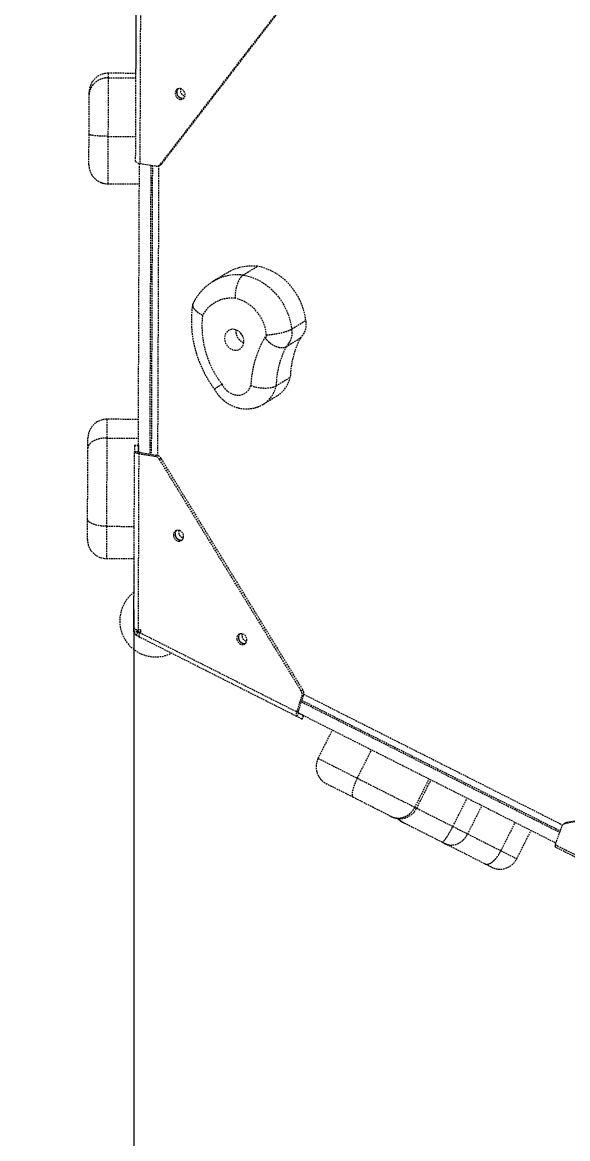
# Model space of a CAD drawing. Header units: millimetres. Extents: x -4077 to 3684, y -3420 to 2611.
# Drawn here: x -1797 to -1365, y -407 to 476 of the extents above; entities that cross this region are included whole.
import ezdxf

# ---------------------------------------------------------------- set-up
doc = ezdxf.new("R2010")
doc.units = ezdxf.units.MM
doc.linetypes.add('HIDDEN', pattern=[1.905, 1.27, -0.635])
for name, color, linetype in [('DIKOM_ОБЪЕКТ', 7, 'Continuous'), ('DIKOM_РАЗМЕР_ЗОНА', 7, 'Continuous'), ('DIKOM_РАЗМЕР_ОБЪЕКТА', 7, 'Continuous')]:
    doc.layers.add(name, color=color, linetype=linetype)
doc.styles.add('style1', font='arialbd.ttf', dxfattribs={"width": 0.8})
doc.dimstyles.new('1-50', dxfattribs={"dimtxt": 300, "dimasz": 200, "dimexe": 100, "dimexo": 0, "dimgap": 100, "dimtad": 1, "dimtxsty": 'style1', "dimcen": 200, "dimclrd": 7, "dimclre": 7, "dimclrt": 7, "dimadec": 1, "dimazin": 2, "dimtfac": 1, "dimtmove": 0, "dimatfit": 2, "dimfxl": 0, "dimlwd": 25, "dimlwe": 18, "dimarcsym": 0})

# ---------------------------------------------------------------- blocks, each defined once
blk = doc.blocks.new('*D0')
at = {"layer": 'Defpoints', "color": 0, "transparency": 16777216}
for p in [(223.24, 1107.53), (-2045.08, -653.43), (871.98, -653.43)]:
    blk.add_point(p, dxfattribs=at)
at = {"layer": 'DIKOM_РАЗМЕР_ОБЪЕКТА', "color": 7, "lineweight": 18, "transparency": 16777216}
for p, q in [((223.24, 1107.53), (-2145.08, 1107.53)), ((871.98, -653.43), (-2145.08, -653.43))]:
    blk.add_line(p, q, dxfattribs=at)
at = {"layer": 'DIKOM_РАЗМЕР_ОБЪЕКТА', "color": 7, "lineweight": 25, "transparency": 16777216}
blk.add_line((-2045.08, 907.53), (-2045.08, -453.43), dxfattribs=at)
at = {"layer": 'DIKOM_РАЗМЕР_ОБЪЕКТА', "color": 7, "transparency": 16777216}
for points in [[(-2078.42, 907.53), (-2011.75, 907.53), (-2045.08, 1107.53)], [(-2078.42, -453.43), (-2011.75, -453.43), (-2045.08, -653.43)]]:
    blk.add_solid(points, dxfattribs=at)
at = {"layer": 'DIKOM_РАЗМЕР_ОБЪЕКТА', "color": 7, "transparency": 16777216, "insert": (-2298.26, 227.05), "char_height": 300, "attachment_point": 5, "rotation": 90, "style": 'style1'}
blk.add_mtext('{\\fArial|b0|i0|c204|p34;1780}', dxfattribs=at)
blk = doc.blocks.new('*D1')
at = {"layer": 'Defpoints', "color": 0, "transparency": 16777216}
for p in [(1340.73, 88.5), (-1708.32, 11.5), (1340.73, -1149.05)]:
    blk.add_point(p, dxfattribs=at)
at = {"layer": 'DIKOM_РАЗМЕР_ОБЪЕКТА', "color": 7, "lineweight": 18, "transparency": 16777216}
for p, q in [((1340.73, 88.5), (1340.73, -1249.05)), ((-1708.32, 11.5), (-1708.32, -1249.05))]:
    blk.add_line(p, q, dxfattribs=at)
at = {"layer": 'DIKOM_РАЗМЕР_ОБЪЕКТА', "color": 7, "lineweight": 25, "transparency": 16777216}
blk.add_line((-1508.32, -1149.05), (1140.73, -1149.05), dxfattribs=at)
at = {"layer": 'DIKOM_РАЗМЕР_ОБЪЕКТА', "color": 7, "transparency": 16777216}
for points in [[(-1508.32, -1115.72), (-1508.32, -1182.39), (-1708.32, -1149.05)], [(1140.73, -1115.72), (1140.73, -1182.39), (1340.73, -1149.05)]]:
    blk.add_solid(points, dxfattribs=at)
at = {"layer": 'DIKOM_РАЗМЕР_ОБЪЕКТА', "color": 7, "transparency": 16777216, "insert": (-183.79, -895.78), "char_height": 300, "attachment_point": 5, "style": 'style1'}
blk.add_mtext('{\\fArial|b0|i0|c204|p34;3050}', dxfattribs=at)
blk = doc.blocks.new('*D2')
at = {"layer": 'Defpoints', "color": 0, "transparency": 16777216}
for p in [(3683.6, 50.11), (-3206.35, -308.67), (3683.6, -3320.17)]:
    blk.add_point(p, dxfattribs=at)
at = {"layer": 'DIKOM_РАЗМЕР_ЗОНА', "color": 7, "lineweight": 18, "transparency": 16777216}
for p, q in [((3683.6, 50.11), (3683.6, -3420.17)), ((-3206.35, -308.67), (-3206.35, -3420.17))]:
    blk.add_line(p, q, dxfattribs=at)
at = {"layer": 'DIKOM_РАЗМЕР_ЗОНА', "color": 7, "lineweight": 25, "transparency": 16777216}
blk.add_line((-3006.35, -3320.17), (3483.6, -3320.17), dxfattribs=at)
at = {"layer": 'DIKOM_РАЗМЕР_ЗОНА', "color": 7, "transparency": 16777216}
for points in [[(-3006.35, -3286.84), (-3006.35, -3353.5), (-3206.35, -3320.17)], [(3483.6, -3286.84), (3483.6, -3353.5), (3683.6, -3320.17)]]:
    blk.add_solid(points, dxfattribs=at)
at = {"layer": 'DIKOM_РАЗМЕР_ЗОНА', "color": 7, "transparency": 16777216, "insert": (474.26, -3067), "char_height": 300, "attachment_point": 5, "style": 'style1'}
blk.add_mtext('{\\fArial|b0|i0|c204|p34;6900}', dxfattribs=at)
blk = doc.blocks.new('*D3')
at = {"layer": 'Defpoints', "color": 0, "transparency": 16777216}
for p in [(-3626.93, 2611.22), (1348.49, 2611.22), (1348.49, -2791.94)]:
    blk.add_point(p, dxfattribs=at)
at = {"layer": 'DIKOM_РАЗМЕР_ЗОНА', "color": 7, "lineweight": 18, "transparency": 16777216}
for p, q in [((1348.49, 2611.22), (-3726.93, 2611.22)), ((1348.49, -2791.94), (-3726.93, -2791.94))]:
    blk.add_line(p, q, dxfattribs=at)
at = {"layer": 'DIKOM_РАЗМЕР_ЗОНА', "color": 7, "lineweight": 25, "transparency": 16777216}
blk.add_line((-3626.93, -2591.94), (-3626.93, 2411.22), dxfattribs=at)
at = {"layer": 'DIKOM_РАЗМЕР_ЗОНА', "color": 7, "transparency": 16777216}
for points in [[(-3660.26, 2411.22), (-3593.59, 2411.22), (-3626.93, 2611.22)], [(-3660.26, -2591.94), (-3593.59, -2591.94), (-3626.93, -2791.94)]]:
    blk.add_solid(points, dxfattribs=at)
at = {"layer": 'DIKOM_РАЗМЕР_ЗОНА', "color": 7, "transparency": 16777216, "insert": (-3880.1, 379.28), "char_height": 300, "attachment_point": 5, "rotation": 90, "style": 'style1'}
blk.add_mtext('{\\fArial|b0|i0|c204|p34;5400}', dxfattribs=at)

msp = doc.modelspace()

# ---------------------------------------------------------------- linework, layer by layer
at = {"layer": 'DIKOM_ОБЪЕКТ', "color": 7, "linetype": 'HIDDEN', "lineweight": 15}
for p, q in [((-1706.705, 436.045), (-1706.328, 535.355)), ((-1706.971, 366.443), (-1706.438, 505.823)), ((-1703.128, 504.152), (-1703.66, 364.771)), ((-1687.218, 364.128), (-1573.711, 511.532)), ((-1685.873, 364.952), (-1572.366, 512.356)), ((-1706.705, 436.045), (-1728.705, 436.128)), ((-1728.719, 432.509), (-1706.719, 432.425)), ((-1728.894, 386.194), (-1706.895, 386.11)), ((-1704.842, 136.599), (-1703.975, 364.825)), ((-1703.66, 364.771), (-1690.841, 362.74)), ((-1694.981, 363.396), (-1695.849, 134.63)), ((-1693.72, 363.197), (-1694.589, 134.431)), ((-1688.746, 362.963), (-1689.617, 133.575)), ((-1688.211, 363.233), (-1686.866, 364.057)), ((-1687.218, 364.128), (-1685.873, 364.952)), ((-1729.037, 348.624), (-1729.037, 348.572)), ((-1729.037, 348.62), (-1704.037, 348.525)), ((-1729.037, 348.572), (-1704.037, 348.477)), ((-1621.735, 276.406), (-1610.528, 283.274)), ((-1634.704, 277.986), (-1645.91, 271.118)), ((-1583.386, 233.583), (-1572.179, 240.45)), ((-1587.688, 219.657), (-1576.482, 226.524)), ((-1595.686, 188.651), (-1584.479, 195.518)), ((-1605.768, 174.139), (-1594.561, 181.006)), ((-1704.745, 162.079), (-1729.745, 162.174)), ((-1729.801, 147.306), (-1704.801, 147.211)), ((-1708.368, -2.743), (-1707.843, 136.639)), ((-1707.825, 141.071), (-1707.843, 136.639)), ((-1707.843, 136.639), (-1704.843, 136.628)), ((-1704.825, 141.059), (-1707.825, 141.071)), ((-1704.824, 141.304), (-1707.824, 141.315)), ((-1704.532, 134.968), (-1705.058, -4.413)), ((-1704.825, 141.059), (-1704.843, 136.628)), ((-1704.532, 134.968), (-1703.188, 135.793)), ((-1704.532, 134.968), (-1691.714, 132.938)), ((-1703.188, 135.793), (-1690.369, 133.762)), ((-1691.714, 132.938), (-1690.369, 133.762)), ((-1686.76, 131.23), (-1688.105, 130.406)), ((-1575.853, -52.759), (-1688.105, 130.406)), ((-1574.508, -51.934), (-1686.76, 131.23)), ((-1730.066, 77.459), (-1708.066, 77.376)), ((-1730.163, 51.939), (-1708.163, 51.856)), ((-1708.307, 14.098), (-1708.163, 51.856)), ((-1708.376, -4.287), (-1708.322, 10.053)), ((-1708.32, 10.053), (-1708.322, 10.053)), ((-1708.307, 14.098), (-1708.305, 14.098)), ((-1708.381, -6.093), (-1708.368, -2.715)), ((-1705.381, -6.104), (-1708.381, -6.093)), ((-1708.375, -4.453), (-1708.376, -4.287)), ((-1708.376, -4.296), (-1708.376, -4.287)), ((-1708.374, -4.287), (-1708.376, -4.287)), ((-1705.329, -6.189), (-1706.68, -8.868)), ((-1705.381, -6.104), (-1705.374, -4.391)), ((-1705.369, -6.101), (-1705.381, -6.104)), ((-1705.363, -4.392), (-1705.369, -6.101)), ((-1705.06, -4.413), (-1705.363, -4.39)), ((-1705.329, -6.189), (-1705.317, -6.186)), ((-1703.798, -6.962), (-1705.329, -6.189)), ((-1703.795, -6.954), (-1705.317, -6.186)), ((-1705.058, -4.413), (-1703.643, -4.335)), ((-1703.832, -6.933), (-1702.965, -5.442)), ((-1702.964, -5.443), (-1703.676, -6.669)), ((-1703.676, -6.669), (-1579.244, -69.467)), ((-1702.962, -5.44), (-1702.965, -5.442)), ((-1703.665, -10.389), (-1706.68, -8.868)), ((-1704.493, -9.971), (-1703.69, -10.377)), ((-1703.69, -10.377), (-1704.493, -9.971)), ((-1704.493, -9.971), (-1704.493, -9.971)), ((-1579.257, -73.176), (-1703.69, -10.377)), ((-1575.853, -52.759), (-1574.508, -51.934)), ((-1579.244, -69.467), (-1575.234, -57.124)), ((-1577.899, -68.643), (-1573.889, -56.299)), ((-1575.603, -61.577), (-1371.127, -164.787)), ((-1573.889, -56.299), (-1575.234, -57.124)), ((-1575.209, -60.363), (-1370.692, -163.594)), ((-1573.714, -55.545), (-1368.684, -159.035)), ((-1577.906, -70.497), (-1579.257, -73.176)), ((-1577.899, -68.643), (-1579.244, -69.467)), ((-1374.235, -173.3), (-1577.929, -70.484)), ((-1573.949, -72.493), (-1577.906, -70.497)), ((-1579.217, -73.196), (-1579.696, -72.954)), ((-1575.3, -75.172), (-1579.257, -73.176)), ((-1575.3, -75.172), (-1573.949, -72.493)), ((-1575.082, -75.282), (-1573.73, -72.604)), ((-1562.397, -106.328), (-1551.132, -84.01)), ((-1531.354, -121.997), (-1520.089, -99.679)), ((-1485.771, -145.006), (-1474.506, -122.687)), ((-1484.287, -145.755), (-1473.021, -123.437)), ((-1183.02, -123.035), (-1365.355, -157.137)), ((-1184.365, -123.859), (-1366.7, -157.961)), ((-1455.639, -160.215), (-1444.374, -137.897)), ((-1443.917, -166.131), (-1432.652, -143.813)), ((-1504.436, -152.387), (-1503.144, -152.964)), ((-1417.554, -179.438), (-1406.289, -157.12)), ((-1366.603, -157.615), (-1367.948, -158.439)), ((-1365.355, -157.137), (-1366.7, -157.961)), ((-1405.007, -185.772), (-1393.742, -163.454)), ((-1369.531, -160.413), (-1374.68, -174.52)), ((-1374.687, -176.433), (-1373.916, -174.906)), ((-1249.903, -239.428), (-1374.687, -176.433)), ((-1374.68, -174.52), (-1249.895, -237.515))]:
    msp.add_line(p, q, dxfattribs=at)
at = {"layer": 'DIKOM_ОБЪЕКТ', "color": 7, "linetype": 'HIDDEN', "lineweight": 15, "flags": 128}
for points in [[(-1728.705, 436.128), (-1728.705, 436.108), (-1728.706, 435.787), (-1728.709, 435.078), (-1728.713, 433.983), (-1728.719, 432.509)], [(-1728.719, 432.509), (-1728.729, 429.876), (-1728.74, 426.927), (-1728.752, 423.685), (-1728.765, 420.177), (-1728.78, 416.429), (-1728.795, 412.473), (-1728.81, 408.339), (-1728.827, 404.06), (-1728.843, 399.671), (-1728.86, 395.207), (-1728.877, 390.702), (-1728.894, 386.194)], [(-1743.888, 387.935), (-1743.874, 391.486), (-1743.861, 395.025), (-1743.848, 398.516), (-1743.835, 401.925), (-1743.822, 405.216), (-1743.81, 408.359), (-1743.799, 411.321), (-1743.789, 414.072), (-1743.779, 416.585), (-1743.771, 418.836)], [(-1743.771, 418.836), (-1743.766, 419.954), (-1743.763, 420.717), (-1743.762, 421.118), (-1743.762, 421.185)], [(-1673.647, 423.756), (-1674.557, 423.158), (-1675.236, 422.28), (-1675.627, 421.195), (-1675.699, 419.99), (-1675.446, 418.762), (-1674.889, 417.611), (-1674.072, 416.631), (-1673.063, 415.9), (-1671.942, 415.478), (-1670.801, 415.4), (-1669.731, 415.671), (-1668.821, 416.269), (-1668.142, 417.146), (-1667.751, 418.232), (-1667.679, 419.437), (-1667.932, 420.665), (-1668.489, 421.815), (-1669.306, 422.796), (-1670.315, 423.526), (-1671.436, 423.948), (-1672.577, 424.027), (-1673.647, 423.756)], [(-1668.716, 416.371), (-1669.456, 416.224), (-1670.597, 416.303), (-1671.718, 416.724), (-1672.728, 417.455), (-1673.544, 418.435), (-1674.101, 419.586), (-1674.354, 420.814), (-1674.282, 422.019), (-1673.891, 423.104), (-1673.317, 423.88)], [(-1743.98, 363.677), (-1743.98, 363.738), (-1743.978, 364.128), (-1743.975, 364.875), (-1743.971, 365.969), (-1743.966, 367.397), (-1743.959, 369.141), (-1743.952, 371.179), (-1743.943, 373.486), (-1743.933, 376.032), (-1743.923, 378.785), (-1743.912, 381.712), (-1743.9, 384.775), (-1743.888, 387.935)], [(-1728.894, 386.194), (-1728.909, 382.319), (-1728.923, 378.528), (-1728.937, 374.849), (-1728.951, 371.313), (-1728.964, 367.948), (-1728.976, 364.781), (-1728.987, 361.839), (-1728.997, 359.144), (-1729.006, 356.719), (-1729.014, 354.583), (-1729.021, 352.753), (-1729.027, 351.244), (-1729.032, 350.069), (-1729.035, 349.236), (-1729.037, 348.753), (-1729.037, 348.62)], [(-1743.98, 363.628), (-1743.98, 363.633), (-1743.98, 363.677)], [(-1706.971, 366.443), (-1706.914, 366.187), (-1706.744, 365.935), (-1706.464, 365.693), (-1706.078, 365.464), (-1705.595, 365.254), (-1705.024, 365.066), (-1704.374, 364.904), (-1703.66, 364.771)], [(-1572.179, 240.45), (-1572.746, 244.242), (-1573.624, 248.014), (-1574.804, 251.733), (-1576.278, 255.371), (-1578.033, 258.897), (-1580.056, 262.284), (-1582.33, 265.503), (-1584.837, 268.53), (-1587.556, 271.339), (-1590.466, 273.908), (-1593.543, 276.217), (-1596.762, 278.245), (-1600.098, 279.978), (-1603.522, 281.401), (-1607.009, 282.502), (-1610.528, 283.274)], [(-1621.735, 276.406), (-1618.215, 275.635), (-1614.729, 274.533), (-1611.304, 273.111), (-1607.969, 271.378), (-1604.75, 269.349), (-1601.673, 267.041), (-1598.763, 264.472), (-1596.043, 261.663), (-1593.537, 258.636), (-1591.263, 255.416), (-1589.24, 252.03), (-1587.484, 248.503), (-1586.01, 244.866), (-1584.83, 241.146), (-1583.953, 237.375), (-1583.386, 233.583)], [(-1603.337, 228.875), (-1603.733, 231.988), (-1604.448, 235.083), (-1605.471, 238.122), (-1606.79, 241.067), (-1608.39, 243.88), (-1610.249, 246.528), (-1612.344, 248.975), (-1614.649, 251.192), (-1617.135, 253.151), (-1619.771, 254.827), (-1622.524, 256.2), (-1625.36, 257.252), (-1628.242, 257.969)], [(-1628.466, 216.902), (-1626.923, 216.914), (-1625.46, 217.263), (-1624.134, 217.936), (-1623.002, 218.904), (-1622.109, 220.129), (-1621.492, 221.559), (-1621.176, 223.137), (-1621.174, 224.798), (-1621.487, 226.474), (-1622.1, 228.096), (-1622.99, 229.597), (-1624.12, 230.917), (-1625.443, 232.001), (-1626.905, 232.805), (-1628.447, 233.297), (-1630.006, 233.455), (-1631.517, 233.273), (-1632.919, 232.759), (-1634.154, 231.934), (-1635.171, 230.832), (-1635.93, 229.498), (-1636.399, 227.986), (-1636.559, 226.358), (-1636.403, 224.681), (-1635.938, 223.024), (-1635.182, 221.454), (-1634.167, 220.036), (-1632.934, 218.828), (-1631.534, 217.879), (-1630.024, 217.228), (-1628.466, 216.902)], [(-1638.585, 189.95), (-1637.431, 187.941), (-1636.008, 186.118), (-1634.357, 184.531), (-1632.522, 183.225), (-1630.554, 182.234), (-1628.505, 181.585), (-1626.434, 181.297), (-1624.396, 181.378), (-1622.446, 181.825), (-1620.639, 182.625), (-1619.024, 183.758), (-1617.645, 185.191), (-1616.54, 186.887), (-1615.74, 188.797)], [(-1729.745, 162.174), (-1729.745, 162.118), (-1729.746, 161.741), (-1729.749, 161.012), (-1729.753, 159.939), (-1729.759, 158.537), (-1729.765, 156.821), (-1729.773, 154.814), (-1729.781, 152.54), (-1729.791, 150.027), (-1729.801, 147.306)], [(-1744.832, 139.193), (-1744.824, 141.201), (-1744.818, 142.99), (-1744.812, 144.512), (-1744.807, 145.725), (-1744.804, 146.596), (-1744.802, 147.1), (-1744.802, 147.231)], [(-1729.801, 147.306), (-1729.819, 142.691), (-1729.837, 137.86), (-1729.856, 132.836), (-1729.876, 127.642), (-1729.896, 122.302), (-1729.917, 116.842), (-1729.938, 111.287), (-1729.959, 105.664), (-1729.981, 100), (-1730.002, 94.32), (-1730.024, 88.653), (-1730.045, 83.023), (-1730.066, 77.459)], [(-1745.045, 83.189), (-1745.026, 88.077), (-1745.007, 93.012), (-1744.989, 97.968), (-1744.97, 102.918), (-1744.951, 107.835), (-1744.933, 112.694), (-1744.914, 117.468), (-1744.897, 122.132), (-1744.88, 126.66), (-1744.863, 131.028), (-1744.847, 135.213), (-1744.832, 139.193)], [(-1704.532, 134.968), (-1705.247, 135.101), (-1705.896, 135.263), (-1706.467, 135.451), (-1706.951, 135.661), (-1707.336, 135.89), (-1707.617, 136.132), (-1707.787, 136.383), (-1707.843, 136.639)], [(-1703.188, 135.793), (-1703.545, 135.859), (-1703.869, 135.94), (-1704.155, 136.034), (-1704.397, 136.139), (-1704.59, 136.253), (-1704.73, 136.374), (-1704.815, 136.5), (-1704.843, 136.628)], [(-1704.827, 140.349), (-1704.826, 140.666), (-1704.825, 140.923), (-1704.825, 141.116), (-1704.824, 141.242), (-1704.824, 141.3), (-1704.824, 141.289), (-1704.824, 141.208), (-1704.825, 141.059)], [(-1745.106, 66.996), (-1745.105, 67.158), (-1745.104, 67.673), (-1745.1, 68.536), (-1745.096, 69.738), (-1745.09, 71.268), (-1745.083, 73.11), (-1745.075, 75.246), (-1745.066, 77.654), (-1745.056, 80.311), (-1745.045, 83.189)], [(-1730.066, 77.459), (-1730.081, 73.643), (-1730.094, 70.057), (-1730.107, 66.729), (-1730.119, 63.686), (-1730.129, 60.952), (-1730.138, 58.549), (-1730.146, 56.496), (-1730.152, 54.809), (-1730.157, 53.502), (-1730.161, 52.585), (-1730.163, 52.066), (-1730.163, 51.939)], [(-1676.963, 69.752), (-1676.585, 68.544), (-1675.917, 67.45), (-1675.015, 66.562), (-1673.95, 65.949), (-1672.81, 65.662), (-1671.686, 65.724), (-1670.671, 66.13), (-1669.845, 66.847), (-1669.276, 67.818), (-1669.011, 68.962), (-1669.07, 70.188), (-1669.448, 71.397), (-1670.116, 72.49), (-1671.018, 73.379), (-1672.083, 73.992), (-1673.223, 74.279), (-1674.347, 74.217), (-1675.362, 73.811), (-1676.188, 73.093), (-1676.757, 72.123), (-1677.022, 70.978), (-1676.963, 69.752)], [(-1708.322, 10.053), (-1708.32, 10.641), (-1708.318, 11.22), (-1708.315, 11.784), (-1708.313, 12.323), (-1708.311, 12.831), (-1708.31, 13.3), (-1708.308, 13.725), (-1708.307, 14.098)], [(-1626.801, -12.099), (-1626.422, -13.308), (-1625.754, -14.401), (-1624.852, -15.29), (-1623.787, -15.903), (-1622.647, -16.19), (-1621.524, -16.128), (-1620.508, -15.722), (-1619.682, -15.004), (-1619.114, -14.034), (-1618.848, -12.889), (-1618.907, -11.663), (-1619.285, -10.454), (-1619.953, -9.361), (-1620.856, -8.473), (-1621.92, -7.86), (-1623.06, -7.573), (-1624.184, -7.635), (-1625.199, -8.041), (-1626.025, -8.758), (-1626.594, -9.728), (-1626.859, -10.873), (-1626.801, -12.099)], [(-1579.257, -73.176), (-1579.46, -73.009), (-1579.607, -72.744), (-1579.695, -72.384), (-1579.724, -71.937), (-1579.692, -71.411), (-1579.6, -70.816), (-1579.449, -70.164), (-1579.244, -69.467)], [(-1577.906, -70.497), (-1578.007, -70.414), (-1578.08, -70.281), (-1578.125, -70.101), (-1578.139, -69.878), (-1578.123, -69.615), (-1578.077, -69.318), (-1578.002, -68.992), (-1577.899, -68.643)], [(-1575.082, -75.282), (-1575.096, -75.275), (-1575.168, -75.239), (-1575.3, -75.172)], [(-1573.949, -72.493), (-1573.816, -72.56), (-1573.744, -72.597), (-1573.734, -72.602), (-1573.785, -72.576), (-1573.898, -72.519), (-1574.07, -72.432), (-1574.299, -72.316), (-1574.583, -72.173)], [(-1562.397, -106.328), (-1561.407, -106.828), (-1560.072, -107.502), (-1558.405, -108.344), (-1556.416, -109.347), (-1554.124, -110.504), (-1551.545, -111.806), (-1548.701, -113.241), (-1545.614, -114.799), (-1542.309, -116.468), (-1538.812, -118.233), (-1535.15, -120.081), (-1531.354, -121.997)], [(-1531.354, -121.997), (-1527.892, -123.745), (-1524.386, -125.514), (-1520.865, -127.292), (-1517.356, -129.063), (-1513.887, -130.814), (-1510.488, -132.53), (-1507.184, -134.197), (-1504.004, -135.802), (-1500.973, -137.332), (-1498.114, -138.775), (-1495.452, -140.119), (-1493.007, -141.353), (-1490.8, -142.467), (-1488.848, -143.452), (-1487.167, -144.301), (-1485.771, -145.006)], [(-1534.638, -137.142), (-1537.605, -135.645), (-1540.447, -134.21), (-1543.134, -132.854), (-1545.639, -131.589), (-1547.938, -130.429), (-1550.008, -129.384), (-1551.828, -128.465), (-1553.38, -127.682), (-1554.648, -127.042), (-1555.62, -126.552)], [(-1504.742, -152.232), (-1505.823, -151.687), (-1507.197, -150.993), (-1508.847, -150.16), (-1510.752, -149.199), (-1512.888, -148.121), (-1515.228, -146.94), (-1517.743, -145.67), (-1520.401, -144.328), (-1523.17, -142.931), (-1526.013, -141.496), (-1528.897, -140.04), (-1531.784, -138.583), (-1534.638, -137.142)], [(-1485.771, -145.006), (-1485.058, -145.365), (-1484.573, -145.61), (-1484.322, -145.737), (-1484.287, -145.755)], [(-1484.287, -145.755), (-1482.84, -146.485), (-1479.717, -148.061), (-1476.461, -149.705), (-1473.097, -151.403), (-1469.654, -153.141), (-1466.158, -154.905), (-1462.638, -156.682), (-1459.122, -158.457), (-1455.639, -160.215)], [(-1504.436, -152.387), (-1504.459, -152.375), (-1504.563, -152.323), (-1504.742, -152.232)], [(-1494.237, -157.535), (-1494.856, -157.222), (-1495.162, -157.068), (-1495.197, -157.05)], [(-1464.084, -172.755), (-1466.931, -171.318), (-1469.816, -169.862), (-1472.701, -168.405), (-1475.553, -166.966), (-1478.334, -165.562), (-1481.009, -164.212), (-1483.546, -162.931), (-1485.912, -161.737), (-1488.077, -160.644), (-1490.015, -159.666), (-1491.701, -158.815), (-1493.115, -158.101), (-1494.237, -157.535)], [(-1455.639, -160.215), (-1453.792, -161.147), (-1452, -162.052), (-1450.291, -162.914), (-1448.695, -163.72), (-1447.237, -164.456), (-1445.941, -165.11), (-1444.828, -165.671), (-1443.917, -166.131)], [(-1443.917, -166.131), (-1441.072, -167.567), (-1438.078, -169.079), (-1434.946, -170.66), (-1431.684, -172.306), (-1428.303, -174.013), (-1424.813, -175.774), (-1421.227, -177.584), (-1417.554, -179.438)], [(-1462.65, -173.478), (-1462.665, -173.471), (-1462.756, -173.425), (-1462.926, -173.339), (-1463.161, -173.221), (-1463.446, -173.077), (-1463.761, -172.918), (-1464.084, -172.755)], [(-1430.353, -189.781), (-1434.925, -187.473), (-1439.377, -185.226), (-1443.693, -183.047), (-1447.859, -180.944), (-1451.86, -178.925), (-1455.681, -176.996), (-1459.31, -175.164), (-1462.734, -173.436)], [(-1417.554, -179.438), (-1415.176, -180.638), (-1412.992, -181.741), (-1411.029, -182.732), (-1409.311, -183.599), (-1407.859, -184.332), (-1406.691, -184.921), (-1405.822, -185.36), (-1405.262, -185.643), (-1405.018, -185.766), (-1405.007, -185.772)], [(-1425.157, -192.403), (-1425.244, -192.359), (-1425.657, -192.151), (-1426.399, -191.776), (-1427.45, -191.246), (-1428.78, -190.575), (-1430.353, -189.781)]]:
    msp.add_lwpolyline(points, dxfattribs=at)
at = {"layer": 'DIKOM_ОБЪЕКТ', "color": 7, "linetype": 'HIDDEN', "lineweight": 15}
for centre, radius, start, end in [((-1728.762, 421.128), 15, 89.782526, 179.782526), ((-1669.706, 420.94), 4.671, 177.094221, 282.30848), ((-1670.567, 421.257), 3.806, 136.504937, 181.212838), ((-1667.061, 422.554), 4.502, 162.239656, 260.840396), ((-1728.98, 363.62), 15, 179.782526, 269.782526), ((-1728.98, 363.571), 15, 179.782526, 269.782526), ((-1690.177, 366.431), 3.75, 259.798882, 322.102123), ((-1688.789, 367.187), 3.674, 301.564847, 322.52678), ((-1614.866, 245.199), 38.321, 83.500421, 121.175927), ((-1626.003, 238.011), 38.632, 83.657312, 121.004808), ((-1630.915, 231.612), 26.492, 84.209256, 150.58215), ((-1579.145, 236.206), 75.318, 173.582563, 217.889936), ((-1586.229, 237.164), 14.429, 312.494001, 13.164903), ((-1617.896, 231.871), 9.684, 173.075331, 249.924669), ((-1618.763, 231.34), 4.907, 191.930132, 231.069868), ((-1597.435, 230.296), 14.429, 312.494166, 13.164738), ((-1532.893, 185.359), 82.918, 149.739435, 177.623386), ((-1604.316, 228.275), 1.148, 260.125195, 31.51521), ((-1513.789, 193.82), 70.71, 152.450538, 178.623561), ((-1524.996, 186.953), 70.71, 152.45049, 178.623609), ((-1606.748, 200.231), 22.762, 302.37163, 348.051934), ((-1617.728, 193.205), 22.508, 302.299341, 348.327906), ((-1729.802, 147.174), 15, 89.782526, 179.782526), ((-1633.457, 140.873), 74.368, 179.659259, 179.847776), ((-1692.689, 127.712), 5.316, 30.439222, 79.430531), ((-1691.344, 128.536), 5.316, 30.439222, 79.430531), ((-1671.046, 71.2), 4.668, 177.07102, 282.601015), ((-1671.752, 71.432), 3.96, 136.926431, 192.483467), ((-1671.901, 71.518), 3.808, 136.753539, 181.205555), ((-1668.395, 72.818), 4.503, 162.300919, 260.939081), ((-1730.106, 66.939), 15, 179.782526, 269.782526), ((-1671.003, 71.183), 4.655, 187.492422, 281.895742), ((-1691.087, 2.537), 28.501, 127.058514, 296.082085), ((-1702.376, -4.31), 6, 197.294967, 225.874403), ((-1702.376, -4.31), 3, 185.26914, 243.221733), ((-1621.589, -10.419), 3.96, 136.925621, 192.484277), ((-1621.738, -10.333), 3.808, 136.753457, 181.205519), ((-1618.232, -9.034), 4.503, 162.300399, 260.9396), ((-1620.883, -10.652), 4.668, 177.071073, 282.600944), ((-1620.84, -10.668), 4.655, 187.492414, 281.895726), ((-1580.333, -55.62), 5.316, 343.573533, 32.56567), ((-1578.989, -54.796), 5.317, 343.575764, 32.563438), ((-1497.677, -138.996), 15, 254.206671, 333.217474), ((-1488.438, -143.659), 15, 223.036265, 243.217474), ((-1366, -161.63), 3.735, 100.808391, 160.991519), ((-1364.687, -160.752), 3.675, 100.47289, 121.423737), ((-1455.891, -160.088), 15, 243.217474, 248.514882), ((-1370.625, -175.401), 3.962, 168.452329, 190.298973), ((-1418.398, -179.013), 15, 243.217474, 333.217474)]:
    msp.add_arc(centre, radius, start, end, dxfattribs=at)
for centre, major_axis, ratio, start_param, end_param in [((-1703.645, -5.099), (0.685, 0.42), 0.9341396, 5.2358837, 7.3302788), ((-1703.647, -5.098), (0.685, 0.419), 0.9341131, 5.2362204, 6.805829)]:
    msp.add_ellipse(centre, major_axis=major_axis, ratio=ratio, start_param=start_param, end_param=end_param, dxfattribs=at)
for points, knots in [([(-1728.719, 432.509), (-1729.543, 432.476), (-1731.217, 432.409), (-1733.648, 431.83), (-1735.961, 430.908), (-1738.053, 429.652), (-1739.904, 428.085), (-1741.433, 426.269), (-1742.621, 424.226), (-1743.519, 421.761), (-1743.766, 419.914), (-1743.771, 418.848), (-1743.771, 418.836)], [0, 0, 0, 0, 0.1043099, 0.2116563, 0.3159657, 0.4232767, 0.5279857, 0.635677, 0.7413937, 0.8501007, 0.9982855, 1, 1, 1, 1]), ([(-1728.894, 386.194), (-1729.725, 386.201), (-1731.411, 386.217), (-1733.858, 386.299), (-1736.185, 386.423), (-1738.285, 386.589), (-1740.137, 386.792), (-1741.654, 387.024), (-1742.822, 387.283), (-1743.662, 387.584), (-1743.886, 387.807), (-1743.888, 387.932), (-1743.888, 387.935)], [0, 0, 0, 0, 0.1057746, 0.2146156, 0.3203873, 0.4292272, 0.5350208, 0.6438804, 0.7497282, 0.8586439, 0.9966451, 1, 1, 1, 1]), ([(-1621.735, 276.406), (-1622.107, 276.14), (-1622.861, 275.599), (-1623.948, 274.304), (-1624.976, 272.677), (-1625.897, 270.76), (-1626.702, 268.58), (-1627.353, 266.235), (-1627.844, 263.751), (-1628.183, 260.993), (-1628.257, 259.052), (-1628.242, 257.994), (-1628.242, 257.969)], [0, 0, 0, 0, 0.1057715, 0.2146139, 0.3203877, 0.4292278, 0.5350208, 0.6438796, 0.749729, 0.8586441, 0.9966452, 1, 1, 1, 1]), ([(-1645.897, 271.117), (-1645.951, 271.088), (-1647.049, 270.476), (-1649.041, 269.032), (-1651.835, 266.781), (-1654.404, 264.262), (-1656.761, 261.529), (-1658.877, 258.584), (-1660.454, 255.983), (-1661.273, 254.342), (-1661.548, 253.793)], [0, 0, 0, 0, 0.0078029, 0.1601527, 0.3123682, 0.4645911, 0.6169845, 0.7697008, 0.9228742, 1, 1, 1, 1]), ([(-1661.79, 253.029), (-1661.904, 252.308), (-1662.268, 249.992), (-1662.657, 246.021), (-1662.866, 241.114), (-1662.777, 236.164), (-1662.399, 231.192), (-1661.729, 226.217), (-1660.773, 221.259), (-1659.532, 216.336), (-1658.013, 211.468), (-1656.221, 206.674), (-1654.162, 201.972), (-1651.847, 197.379), (-1649.273, 192.92), (-1646.847, 189.133), (-1645.194, 186.905), (-1644.563, 186.054)], [0, 0, 0, 0, 0.0318868, 0.1024996, 0.1731882, 0.2440003, 0.3149193, 0.3859292, 0.4570155, 0.5281659, 0.5993685, 0.6706143, 0.7418958, 0.8132065, 0.8845411, 0.9558955, 1, 1, 1, 1]), ([(-1661.516, 253.776), (-1661.574, 253.687), (-1661.828, 253.296), (-1661.879, 252.458), (-1661.652, 251.305), (-1660.991, 250.06), (-1659.962, 248.788), (-1658.564, 247.5), (-1656.639, 246.088), (-1655.005, 245.141), (-1654.002, 244.63), (-1653.991, 244.624)], [0, 0, 0, 0, 0.0378873, 0.1651895, 0.2961531, 0.4239422, 0.555372, 0.6843918, 0.8170606, 0.9979049, 1, 1, 1, 1]), ([(-1603.337, 228.875), (-1603.326, 228.877), (-1602.357, 229.021), (-1600.535, 229.187), (-1597.805, 229.532), (-1595.308, 229.917), (-1592.825, 230.389), (-1590.471, 230.931), (-1588.268, 231.541), (-1586.327, 232.193), (-1584.635, 232.883), (-1583.806, 233.347), (-1583.386, 233.583)], [0, 0, 0, 0, 0.0016816, 0.1432318, 0.2488643, 0.3575566, 0.4631163, 0.5717332, 0.6772692, 0.7858666, 0.8914011, 1, 1, 1, 1]), ([(-1604.513, 227.144), (-1604.509, 227.136), (-1604.234, 226.549), (-1603.483, 225.451), (-1602.038, 223.88), (-1600.253, 222.382), (-1598.229, 221.063), (-1596.153, 220.031), (-1594.138, 219.318), (-1592.209, 218.913), (-1590.466, 218.835), (-1588.904, 219.052), (-1588.097, 219.453), (-1587.688, 219.657)], [0, 0, 0, 0, 0.00107892, 0.08125529, 0.16437481, 0.26822312, 0.37511059, 0.47806899, 0.58395617, 0.68648518, 0.79195746, 0.89448487, 1, 1, 1, 1]), ([(-1644.589, 186.044), (-1644.582, 186.03), (-1644.111, 185.105), (-1642.977, 183.369), (-1641.123, 180.91), (-1639.014, 178.658), (-1636.699, 176.626), (-1634.196, 174.843), (-1631.536, 173.333), (-1628.75, 172.116), (-1625.871, 171.208), (-1622.936, 170.622), (-1619.983, 170.362), (-1617.047, 170.431), (-1614.167, 170.825), (-1611.37, 171.527), (-1608.706, 172.555), (-1606.809, 173.46), (-1605.865, 174.1), (-1605.703, 174.209)], [0, 0, 0, 0, 0.0009785, 0.0674714, 0.1341389, 0.2009451, 0.2678373, 0.3347481, 0.401593, 0.4682737, 0.5346857, 0.600731, 0.6663279, 0.7314243, 0.796, 0.8600697, 0.9236778, 0.9868972, 1, 1, 1, 1]), ([(-1644.55, 186.064), (-1644.551, 186.072), (-1644.555, 186.092), (-1644.143, 186.387), (-1643.393, 186.896), (-1642.291, 187.617), (-1640.752, 188.603), (-1639.415, 189.439), (-1638.597, 189.942), (-1638.585, 189.95)], [0, 0, 0, 0, 0.11762246, 0.28024956, 0.44756329, 0.61060484, 0.778342, 0.99668205, 1, 1, 1, 1]), ([(-1615.74, 188.797), (-1615.725, 188.792), (-1614.722, 188.439), (-1612.874, 187.906), (-1610.115, 187.36), (-1607.608, 187.042), (-1605.119, 186.898), (-1602.764, 186.929), (-1600.562, 187.129), (-1598.623, 187.487), (-1596.932, 187.988), (-1596.105, 188.428), (-1595.686, 188.651)], [0, 0, 0, 0, 0.0020437, 0.1451468, 0.2509372, 0.3597589, 0.4650847, 0.5734332, 0.6785548, 0.7867075, 0.8918312, 1, 1, 1, 1]), ([(-1729.801, 147.306), (-1730.631, 147.287), (-1732.314, 147.249), (-1734.758, 146.899), (-1737.083, 146.34), (-1739.183, 145.578), (-1741.037, 144.627), (-1742.56, 143.532), (-1743.736, 142.306), (-1744.597, 140.864), (-1744.829, 139.8), (-1744.832, 139.202), (-1744.832, 139.193)], [0, 0, 0, 0, 0.1053845, 0.2138301, 0.319213, 0.4276506, 0.533137, 0.6416637, 0.7474219, 0.8562228, 0.9978493, 1, 1, 1, 1]), ([(-1730.066, 77.459), (-1730.891, 77.477), (-1732.564, 77.513), (-1734.992, 77.762), (-1737.3, 78.15), (-1739.386, 78.673), (-1741.228, 79.325), (-1742.747, 80.08), (-1743.925, 80.93), (-1744.809, 81.959), (-1745.046, 82.734), (-1745.045, 83.184), (-1745.045, 83.189)], [0, 0, 0, 0, 0.1043104, 0.2116554, 0.3159639, 0.4232779, 0.527986, 0.635677, 0.7413941, 0.8501008, 0.9982862, 1, 1, 1, 1]), ([(-1708.368, -2.743), (-1708.318, -3.01), (-1708.225, -3.498), (-1707.522, -4.049), (-1706.512, -4.37), (-1705.567, -4.398), (-1705.058, -4.413)], [0, 0, 0, 0, 0.2731888, 0.500018, 0.7304047, 1, 1, 1, 1]), ([(-1708.106, -6.094), (-1707.928, -6.564), (-1707.572, -7.504), (-1706.894, -8.247), (-1706.555, -8.618)], [0, 0, 0, 0, 0.4997344, 1, 1, 1, 1]), ([(-1703.676, -6.669), (-1703.893, -7.137), (-1704.291, -7.995), (-1704.469, -9.039), (-1704.304, -9.906), (-1703.905, -10.212), (-1703.69, -10.377)], [0, 0, 0, 0, 0.273191, 0.5000196, 0.7304031, 1, 1, 1, 1]), ([(-1562.397, -106.328), (-1562.733, -107.083), (-1563.415, -108.613), (-1563.93, -111.073), (-1564.056, -113.597), (-1563.752, -116.089), (-1563.033, -118.518), (-1561.925, -120.782), (-1560.438, -122.855), (-1558.403, -124.878), (-1556.685, -126.012), (-1555.632, -126.546), (-1555.62, -126.552)], [0, 0, 0, 0, 0.1043126, 0.2116564, 0.3159649, 0.4232783, 0.527987, 0.6356765, 0.7413941, 0.8501013, 0.9982857, 1, 1, 1, 1]), ([(-1531.354, -121.997), (-1531.719, -122.744), (-1532.46, -124.259), (-1533.411, -126.52), (-1534.22, -128.719), (-1534.84, -130.758), (-1535.269, -132.617), (-1535.485, -134.209), (-1535.486, -135.517), (-1535.252, -136.577), (-1534.899, -137.008), (-1534.644, -137.139), (-1534.638, -137.142)], [0, 0, 0, 0, 0.1057747, 0.2146158, 0.3203874, 0.4292272, 0.535022, 0.6438799, 0.7497294, 0.8586425, 0.9966451, 1, 1, 1, 1]), ([(-1504.742, -152.232), (-1504.732, -152.238), (-1503.86, -152.676), (-1502.177, -153.28), (-1499.628, -153.62), (-1497.276, -153.516), (-1494.921, -152.995), (-1492.674, -152.079), (-1490.556, -150.778), (-1488.675, -149.148), (-1487.018, -147.221), (-1486.191, -145.751), (-1485.771, -145.006)], [0, 0, 0, 0, 0.00168177, 0.14323212, 0.24886343, 0.35755805, 0.46311686, 0.57173472, 0.67727113, 0.78586622, 0.89140236, 1, 1, 1, 1]), ([(-1498.79, -153.812), (-1498.739, -153.886), (-1498.22, -154.642), (-1496.759, -155.97), (-1495.206, -157.044), (-1494.26, -157.523), (-1494.237, -157.535)], [0, 0, 0, 0, 0.0454416, 0.460851, 0.987201, 1, 1, 1, 1]), ([(-1464.084, -172.755), (-1464.084, -172.755), (-1464.049, -172.771), (-1463.757, -172.672), (-1463.085, -172.065), (-1462.296, -171.173), (-1461.354, -169.938), (-1460.308, -168.416), (-1459.171, -166.62), (-1457.999, -164.632), (-1456.8, -162.474), (-1456.03, -160.975), (-1455.639, -160.215)], [0, 0, 0, 0, 0.00168054, 0.14323207, 0.24886445, 0.35755664, 0.46311755, 0.57173551, 0.67727158, 0.78586653, 0.89140321, 1, 1, 1, 1]), ([(-1461.376, -174.029), (-1461.26, -174.081), (-1460.562, -174.392), (-1459.135, -174.749), (-1457.044, -175.008), (-1454.805, -174.828), (-1452.587, -174.238), (-1450.484, -173.263), (-1448.499, -171.918), (-1446.723, -170.263), (-1445.141, -168.329), (-1444.329, -166.871), (-1443.917, -166.131)], [0, 0, 0, 0, 0.0177762, 0.1066395, 0.2176628, 0.3319346, 0.4420098, 0.5552115, 0.6648239, 0.7775859, 0.8871992, 1, 1, 1, 1]), ([(-1430.353, -189.781), (-1430.346, -189.784), (-1429.862, -190.027), (-1428.935, -190.24), (-1427.454, -190.027), (-1426.032, -189.447), (-1424.538, -188.489), (-1423.036, -187.199), (-1421.536, -185.592), (-1420.106, -183.742), (-1418.743, -181.675), (-1417.954, -180.191), (-1417.554, -179.438)], [0, 0, 0, 0, 0.0020447, 0.1451478, 0.2509368, 0.3597589, 0.4650843, 0.5734344, 0.6785528, 0.7867083, 0.8918274, 1, 1, 1, 1])]:
    msp.add_open_spline(points, degree=3, knots=knots, dxfattribs=at)

# ---------------------------------------------------------------- dimensions: what is measured, and where the dimension line sits
at = {"layer": 'DIKOM_РАЗМЕР_ЗОНА'}
dim = msp.add_linear_dim(base=(-3626.927, 2611.221), p1=(1348.49, -2791.939), p2=(1348.49, 2611.221), angle=90, text='{\\fArial|b0|i0|c204|p34;5400}', dimstyle='1-50', dxfattribs=at)
dim.commit()
dim.dimension.update_dxf_attribs({"geometry": '*D3', "text_midpoint": (-3626.927, 379.285), "dimtype": 160})
dim = msp.add_linear_dim(base=(3683.596, -3320.169), p1=(-3206.352, -308.669), p2=(3683.596, 50.109), text='{\\fArial|b0|i0|c204|p34;6900}', dimstyle='1-50', dxfattribs=at)
dim.commit()
dim.dimension.update_dxf_attribs({"geometry": '*D2', "text_midpoint": (474.264, -3320.169), "dimtype": 160})
at = {"layer": 'DIKOM_РАЗМЕР_ОБЪЕКТА'}
dim = msp.add_linear_dim(base=(-2045.084, -653.434), p1=(223.238, 1107.531), p2=(871.98, -653.434), angle=90, text='{\\fArial|b0|i0|c204|p34;1780}', dimstyle='1-50', dxfattribs=at)
dim.commit()
dim.dimension.update_dxf_attribs({"geometry": '*D0', "text_midpoint": (-2045.084, 227.048), "dimtype": 160})
dim = msp.add_linear_dim(base=(1340.735, -1149.052), p1=(-1708.316, 11.502), p2=(1340.735, 88.5), text='{\\fArial|b0|i0|c204|p34;3050}', dimstyle='1-50', dxfattribs=at)
dim.commit()
dim.dimension.update_dxf_attribs({"geometry": '*D1', "text_midpoint": (-183.791, -1149.052), "dimtype": 160})

doc.saveas('drawing.dxf')
